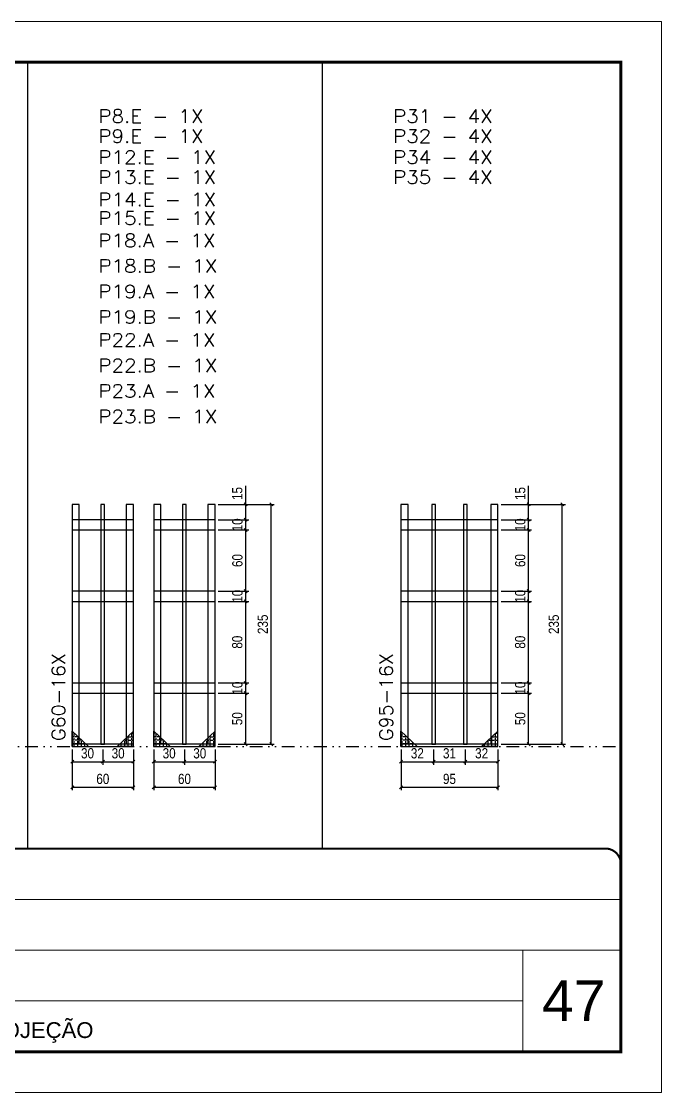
# Model space of a CAD drawing. Header units: millimetres. Extents: x 1945 to 8225, y 304 to 15137.
# Drawn here: x 5973 to 6600, y 1453 to 2503 of the extents above; entities that cross this region are included whole.
import ezdxf

# ---------------------------------------------------------------- set-up
doc = ezdxf.new("R2010")
doc.units = ezdxf.units.MM
for name, pattern in [('CONTINUO', [0]), ('DASHED', [0.75, 0.5, -0.25]), ('DIVIDE2', [0.625, 0.25, -0.125, 0, -0.125, 0, -0.125])]:
    doc.linetypes.add(name, pattern=pattern)
for name, color, linetype, lineweight in [('CARIMBO', 255, 'Continuous', 9), ('Folhas', 255, 'Continuous', 9), ('SARRAFO DE PRESSAO', 251, 'DASHED', 9), ('Texto Seção', 7, 'Continuous', 15)]:
    doc.layers.add(name, color=color, linetype=linetype, lineweight=lineweight)
for name, color, linetype in [('COTA', 241, 'Continuous'), ('Nível', 160, 'Continuous'), ('SARR_2.2x10', 60, 'Continuous'), ('SARR_2.2x7', 40, 'Continuous'), ('SARR_3.5x7', 81, 'Continuous'), ('Texto Nível', 251, 'Continuous')]:
    doc.layers.add(name, color=color, linetype=linetype)
doc.styles.add('ARIAL', font='arial.ttf')
doc.styles.add('COTA TECNICA', font='techl___.ttf', dxfattribs={"height": 10})
doc.styles.add('REGUA-120', font='ROMANS.shx', dxfattribs={"height": 15})
doc.dimstyles.new('PAINEL', dxfattribs={"dimtxt": 10, "dimasz": 3, "dimexe": 3, "dimexo": 3, "dimgap": 3, "dimtad": 1, "dimdec": 1, "dimzin": 12, "dimdsep": 46, "dimtxsty": 'COTA TECNICA', "dimblk1": 'OBLIQUE', "dimblk2": 'OBLIQUE', "dimsah": 1, "dimcen": 0.9, "dimclrd": 4, "dimclre": 4, "dimclrt": 240, "dimadec": 1, "dimazin": 3, "dimtfac": 1, "dimtdec": 1, "dimtmove": 0, "dimatfit": 3, "dimfxl": 1, "dimtolj": 1, "dimtzin": 12, "dimarcsym": 0})
doc.dimstyles.new('PAINEL-NOVA', dxfattribs={"dimtxt": 10, "dimasz": 3, "dimexe": 3, "dimexo": 3, "dimgap": 3, "dimtad": 1, "dimdec": 1, "dimzin": 12, "dimdsep": 46, "dimtxsty": 'COTA TECNICA', "dimblk1": 'OBLIQUE', "dimblk2": 'OBLIQUE', "dimsah": 1, "dimcen": 0.9, "dimclrd": 4, "dimclre": 4, "dimclrt": 240, "dimadec": 1, "dimazin": 3, "dimtfac": 1, "dimtdec": 1, "dimtix": 1, "dimtmove": 0, "dimatfit": 3, "dimfxl": 1, "dimtolj": 1, "dimtzin": 12, "dimarcsym": 0})
pattern_1 = [(0, (33507.324, 9366.3574), (0, 3.4925), [2.54, -0.9525]), (90, (33507.324, 9366.3574), (-3.4925, 2e-16), [2.54, -0.9525])]

# ---------------------------------------------------------------- blocks, each defined once
blk = doc.blocks.new('9999999999')
at = {"color": 30, "linetype": 'CONTINUO'}
for p, q in [((98564.6, 34379.6), (99584, 34379.6)), ((98564.6, 34329.8), (99488, 34329.8)), ((99584, 34329.8), (99488, 34329.8)), ((99488, 34329.8), (99488, 34230.2)), ((98564.6, 34280), (99488, 34280))]:
    blk.add_line(p, q, dxfattribs=at)
at = {"color": 30, "linetype": 'CONTINUO', "const_width": 2}
blk.add_lwpolyline([(99584, 34230.2), (99584, 34414.4, 0.414214), (99569, 34429.4), (98229, 34429.4, 0.414214), (98214, 34414.4), (98214, 34245.2, 0.414214), (98229, 34230.2), (99584, 34230.2)], format="xyb", dxfattribs=at)
at = {"layer": 'Folhas'}
blk.add_lwpolyline([(98139, 34190.2), (99624, 34190.2), (99624, 35240.2), (98139, 35240.2)], close=True, dxfattribs=at)
at = {"layer": 'Folhas', "color": 30, "const_width": 3}
blk.add_lwpolyline([(98214, 34230.2), (99584, 34230.2), (99584, 35200.2), (98214, 35200.2)], close=True, dxfattribs=at)
at = {"color": 7, "linetype": 'Continuous', "ltscale": 5, "style": 'ARIAL'}
blk.add_text('PILARES - PROJEÇÃO', height=15.483, dxfattribs=at).set_placement((98837.7, 34243.7))
blk = doc.blocks.new('_Oblique')
at = {"color": 0, "linetype": 'ByBlock', "lineweight": -2}
blk.add_line((-0.5, -0.5), (0.5, 0.5), dxfattribs=at)
blk = doc.blocks.new('*D1204')
at = {"layer": 'COTA', "color": 4, "linetype": 'Continuous', "lineweight": -2, "ltscale": 30, "transparency": 16777216}
for p, q in [((6022.3, 1789.1), (6022.3, 1749.1)), ((6082.3, 1789.1), (6082.3, 1749.1)), ((6022.3, 1752.1), (6082.3, 1752.1))]:
    blk.add_line(p, q, dxfattribs=at)
at = {"layer": 'Defpoints', "color": 0, "linetype": 'Continuous', "ltscale": 30, "transparency": 16777216}
for p in [(6022.3, 1792.1), (6082.3, 1792.1), (6082.3, 1752.1)]:
    blk.add_point(p, dxfattribs=at)
at = {"layer": 'COTA', "color": 4, "linetype": 'Continuous', "lineweight": -2, "ltscale": 30, "transparency": 16777216, "xscale": 3, "yscale": 3, "zscale": 3, "rotation": 180}
blk.add_blockref('_Oblique', (6022.3, 1752.1), dxfattribs=at)
at = {"layer": 'COTA', "color": 4, "linetype": 'Continuous', "lineweight": -2, "ltscale": 30, "transparency": 16777216, "xscale": 3, "yscale": 3, "zscale": 3}
blk.add_blockref('_Oblique', (6082.3, 1752.1), dxfattribs=at)
at = {"layer": 'COTA', "color": 240, "linetype": 'Continuous', "ltscale": 30, "transparency": 16777216, "insert": (6052.3, 1760.2), "char_height": 10, "attachment_point": 5, "style": 'COTA TECNICA'}
blk.add_mtext('\\A1;60', dxfattribs=at)
blk = doc.blocks.new('*D1205')
at = {"layer": 'COTA', "color": 4, "linetype": 'Continuous', "lineweight": -2, "ltscale": 30, "transparency": 16777216}
for p, q in [((6022.3, 1789.1), (6022.3, 1774.1)), ((6052.3, 1789.1), (6052.3, 1774.1)), ((6022.3, 1777.1), (6052.3, 1777.1))]:
    blk.add_line(p, q, dxfattribs=at)
at = {"layer": 'Defpoints', "color": 0, "linetype": 'Continuous', "ltscale": 30, "transparency": 16777216}
for p in [(6022.3, 1792.1), (6052.3, 1792.1), (6052.3, 1777.1)]:
    blk.add_point(p, dxfattribs=at)
at = {"layer": 'COTA', "color": 4, "linetype": 'Continuous', "lineweight": -2, "ltscale": 30, "transparency": 16777216, "xscale": 3, "yscale": 3, "zscale": 3, "rotation": 180}
blk.add_blockref('_Oblique', (6022.3, 1777.1), dxfattribs=at)
at = {"layer": 'COTA', "color": 4, "linetype": 'Continuous', "lineweight": -2, "ltscale": 30, "transparency": 16777216, "xscale": 3, "yscale": 3, "zscale": 3}
blk.add_blockref('_Oblique', (6052.3, 1777.1), dxfattribs=at)
at = {"layer": 'COTA', "color": 240, "linetype": 'Continuous', "ltscale": 30, "transparency": 16777216, "insert": (6037.3, 1785.3), "char_height": 10, "attachment_point": 5, "style": 'COTA TECNICA'}
blk.add_mtext('\\A1;30', dxfattribs=at)
blk = doc.blocks.new('*D1206')
at = {"layer": 'COTA', "color": 4, "linetype": 'Continuous', "lineweight": -2, "ltscale": 30, "transparency": 16777216}
for p, q in [((6052.3, 1789.1), (6052.3, 1774.1)), ((6082.3, 1789.1), (6082.3, 1774.1)), ((6052.3, 1777.1), (6082.3, 1777.1))]:
    blk.add_line(p, q, dxfattribs=at)
at = {"layer": 'Defpoints', "color": 0, "linetype": 'Continuous', "ltscale": 30, "transparency": 16777216}
for p in [(6052.3, 1792.1), (6082.3, 1792.1), (6082.3, 1777.1)]:
    blk.add_point(p, dxfattribs=at)
at = {"layer": 'COTA', "color": 4, "linetype": 'Continuous', "lineweight": -2, "ltscale": 30, "transparency": 16777216, "xscale": 3, "yscale": 3, "zscale": 3, "rotation": 180}
blk.add_blockref('_Oblique', (6052.3, 1777.1), dxfattribs=at)
at = {"layer": 'COTA', "color": 4, "linetype": 'Continuous', "lineweight": -2, "ltscale": 30, "transparency": 16777216, "xscale": 3, "yscale": 3, "zscale": 3}
blk.add_blockref('_Oblique', (6082.3, 1777.1), dxfattribs=at)
at = {"layer": 'COTA', "color": 240, "linetype": 'Continuous', "ltscale": 30, "transparency": 16777216, "insert": (6067.3, 1785.3), "char_height": 10, "attachment_point": 5, "style": 'COTA TECNICA'}
blk.add_mtext('\\A1;30', dxfattribs=at)
blk = doc.blocks.new('*D1207')
at = {"layer": 'COTA', "color": 4, "linetype": 'Continuous', "lineweight": -2, "ltscale": 30, "transparency": 16777216}
for p, q in [((6165.3, 1844.3), (6195.3, 1844.3)), ((6192.3, 1794.3), (6192.3, 1844.3)), ((6165.3, 1794.3), (6195.3, 1794.3))]:
    blk.add_line(p, q, dxfattribs=at)
at = {"layer": 'Defpoints', "color": 0, "linetype": 'Continuous', "ltscale": 30, "transparency": 16777216}
for p in [(6162.3, 1844.3), (6192.3, 1844.3), (6162.3, 1794.3)]:
    blk.add_point(p, dxfattribs=at)
at = {"layer": 'COTA', "color": 4, "linetype": 'Continuous', "lineweight": -2, "ltscale": 30, "transparency": 16777216, "xscale": 3, "yscale": 3, "zscale": 3}
for p, rotation in [((6192.3, 1844.3), 90), ((6192.3, 1794.3), 270)]:
    blk.add_blockref('_Oblique', p, dxfattribs=dict(at, rotation=rotation))
at = {"layer": 'COTA', "color": 240, "linetype": 'Continuous', "ltscale": 30, "transparency": 16777216, "insert": (6184.1, 1819.3), "char_height": 10, "attachment_point": 5, "rotation": 90, "style": 'COTA TECNICA'}
blk.add_mtext('\\A1;50', dxfattribs=at)
blk = doc.blocks.new('*D1208')
at = {"layer": 'COTA', "color": 4, "linetype": 'Continuous', "lineweight": -2, "ltscale": 30, "transparency": 16777216}
for p, q in [((6165.3, 1854.3), (6195.3, 1854.3)), ((6192.3, 1844.3), (6192.3, 1854.3)), ((6165.3, 1844.3), (6195.3, 1844.3))]:
    blk.add_line(p, q, dxfattribs=at)
at = {"layer": 'Defpoints', "color": 0, "linetype": 'Continuous', "ltscale": 30, "transparency": 16777216}
for p in [(6162.3, 1854.3), (6192.3, 1854.3), (6162.3, 1844.3)]:
    blk.add_point(p, dxfattribs=at)
at = {"layer": 'COTA', "color": 240, "linetype": 'Continuous', "ltscale": 30, "transparency": 16777216, "insert": (6184.2, 1849.3), "char_height": 10, "attachment_point": 5, "rotation": 90, "style": 'COTA TECNICA'}
blk.add_mtext('\\A1;10', dxfattribs=at)
blk = doc.blocks.new('*D1209')
at = {"layer": 'COTA', "color": 4, "linetype": 'Continuous', "lineweight": -2, "ltscale": 30, "transparency": 16777216}
for p, q in [((6165.3, 1934.3), (6195.3, 1934.3)), ((6192.3, 1854.3), (6192.3, 1934.3)), ((6165.3, 1854.3), (6195.3, 1854.3))]:
    blk.add_line(p, q, dxfattribs=at)
at = {"layer": 'Defpoints', "color": 0, "linetype": 'Continuous', "ltscale": 30, "transparency": 16777216}
for p in [(6162.3, 1934.3), (6192.3, 1934.3), (6162.3, 1854.3)]:
    blk.add_point(p, dxfattribs=at)
at = {"layer": 'COTA', "color": 4, "linetype": 'Continuous', "lineweight": -2, "ltscale": 30, "transparency": 16777216, "xscale": 3, "yscale": 3, "zscale": 3}
for p, rotation in [((6192.3, 1934.3), 90), ((6192.3, 1854.3), 270)]:
    blk.add_blockref('_Oblique', p, dxfattribs=dict(at, rotation=rotation))
at = {"layer": 'COTA', "color": 240, "linetype": 'Continuous', "ltscale": 30, "transparency": 16777216, "insert": (6184.1, 1894.3), "char_height": 10, "attachment_point": 5, "rotation": 90, "style": 'COTA TECNICA'}
blk.add_mtext('\\A1;80', dxfattribs=at)
blk = doc.blocks.new('*D1210')
at = {"layer": 'COTA', "color": 4, "linetype": 'Continuous', "lineweight": -2, "ltscale": 30, "transparency": 16777216}
for p, q in [((6165.3, 1944.3), (6195.3, 1944.3)), ((6192.3, 1934.3), (6192.3, 1944.3)), ((6165.3, 1934.3), (6195.3, 1934.3))]:
    blk.add_line(p, q, dxfattribs=at)
at = {"layer": 'Defpoints', "color": 0, "linetype": 'Continuous', "ltscale": 30, "transparency": 16777216}
for p in [(6162.3, 1944.3), (6192.3, 1944.3), (6162.3, 1934.3)]:
    blk.add_point(p, dxfattribs=at)
at = {"layer": 'COTA', "color": 240, "linetype": 'Continuous', "ltscale": 30, "transparency": 16777216, "insert": (6184.2, 1939.3), "char_height": 10, "attachment_point": 5, "rotation": 90, "style": 'COTA TECNICA'}
blk.add_mtext('\\A1;10', dxfattribs=at)
blk = doc.blocks.new('*D1211')
at = {"layer": 'COTA', "color": 4, "linetype": 'Continuous', "lineweight": -2, "ltscale": 30, "transparency": 16777216}
for p, q in [((6165.3, 2014.3), (6195.3, 2014.3)), ((6192.3, 2004.3), (6192.3, 2014.3)), ((6165.3, 2004.3), (6195.3, 2004.3))]:
    blk.add_line(p, q, dxfattribs=at)
at = {"layer": 'Defpoints', "color": 0, "linetype": 'Continuous', "ltscale": 30, "transparency": 16777216}
for p in [(6162.3, 2014.3), (6192.3, 2014.3), (6162.3, 2004.3)]:
    blk.add_point(p, dxfattribs=at)
at = {"layer": 'COTA', "color": 240, "linetype": 'Continuous', "ltscale": 30, "transparency": 16777216, "insert": (6184.2, 2009.3), "char_height": 10, "attachment_point": 5, "rotation": 90, "style": 'COTA TECNICA'}
blk.add_mtext('\\A1;10', dxfattribs=at)
blk = doc.blocks.new('*D1212')
at = {"layer": 'COTA', "color": 4, "linetype": 'Continuous', "lineweight": -2, "ltscale": 30, "transparency": 16777216}
for p, q in [((6102.3, 1789.1), (6102.3, 1749.1)), ((6162.3, 1789.1), (6162.3, 1749.1)), ((6102.3, 1752.1), (6162.3, 1752.1))]:
    blk.add_line(p, q, dxfattribs=at)
at = {"layer": 'Defpoints', "color": 0, "linetype": 'Continuous', "ltscale": 30, "transparency": 16777216}
for p in [(6102.3, 1792.1), (6162.3, 1792.1), (6162.3, 1752.1)]:
    blk.add_point(p, dxfattribs=at)
at = {"layer": 'COTA', "color": 4, "linetype": 'Continuous', "lineweight": -2, "ltscale": 30, "transparency": 16777216, "xscale": 3, "yscale": 3, "zscale": 3, "rotation": 180}
blk.add_blockref('_Oblique', (6102.3, 1752.1), dxfattribs=at)
at = {"layer": 'COTA', "color": 4, "linetype": 'Continuous', "lineweight": -2, "ltscale": 30, "transparency": 16777216, "xscale": 3, "yscale": 3, "zscale": 3}
blk.add_blockref('_Oblique', (6162.3, 1752.1), dxfattribs=at)
at = {"layer": 'COTA', "color": 240, "linetype": 'Continuous', "ltscale": 30, "transparency": 16777216, "insert": (6132.3, 1760.2), "char_height": 10, "attachment_point": 5, "style": 'COTA TECNICA'}
blk.add_mtext('\\A1;60', dxfattribs=at)
blk = doc.blocks.new('*D1213')
at = {"layer": 'COTA', "color": 4, "linetype": 'Continuous', "lineweight": -2, "ltscale": 30, "transparency": 16777216}
for p, q in [((6102.3, 1789.1), (6102.3, 1774.1)), ((6132.3, 1789.1), (6132.3, 1774.1)), ((6102.3, 1777.1), (6132.3, 1777.1))]:
    blk.add_line(p, q, dxfattribs=at)
at = {"layer": 'Defpoints', "color": 0, "linetype": 'Continuous', "ltscale": 30, "transparency": 16777216}
for p in [(6102.3, 1792.1), (6132.3, 1792.1), (6132.3, 1777.1)]:
    blk.add_point(p, dxfattribs=at)
at = {"layer": 'COTA', "color": 4, "linetype": 'Continuous', "lineweight": -2, "ltscale": 30, "transparency": 16777216, "xscale": 3, "yscale": 3, "zscale": 3, "rotation": 180}
blk.add_blockref('_Oblique', (6102.3, 1777.1), dxfattribs=at)
at = {"layer": 'COTA', "color": 4, "linetype": 'Continuous', "lineweight": -2, "ltscale": 30, "transparency": 16777216, "xscale": 3, "yscale": 3, "zscale": 3}
blk.add_blockref('_Oblique', (6132.3, 1777.1), dxfattribs=at)
at = {"layer": 'COTA', "color": 240, "linetype": 'Continuous', "ltscale": 30, "transparency": 16777216, "insert": (6117.3, 1785.3), "char_height": 10, "attachment_point": 5, "style": 'COTA TECNICA'}
blk.add_mtext('\\A1;30', dxfattribs=at)
blk = doc.blocks.new('*D1214')
at = {"layer": 'COTA', "color": 4, "linetype": 'Continuous', "lineweight": -2, "ltscale": 30, "transparency": 16777216}
for p, q in [((6132.3, 1789.1), (6132.3, 1774.1)), ((6162.3, 1789.1), (6162.3, 1774.1)), ((6132.3, 1777.1), (6162.3, 1777.1))]:
    blk.add_line(p, q, dxfattribs=at)
at = {"layer": 'Defpoints', "color": 0, "linetype": 'Continuous', "ltscale": 30, "transparency": 16777216}
for p in [(6132.3, 1792.1), (6162.3, 1792.1), (6162.3, 1777.1)]:
    blk.add_point(p, dxfattribs=at)
at = {"layer": 'COTA', "color": 4, "linetype": 'Continuous', "lineweight": -2, "ltscale": 30, "transparency": 16777216, "xscale": 3, "yscale": 3, "zscale": 3, "rotation": 180}
blk.add_blockref('_Oblique', (6132.3, 1777.1), dxfattribs=at)
at = {"layer": 'COTA', "color": 4, "linetype": 'Continuous', "lineweight": -2, "ltscale": 30, "transparency": 16777216, "xscale": 3, "yscale": 3, "zscale": 3}
blk.add_blockref('_Oblique', (6162.3, 1777.1), dxfattribs=at)
at = {"layer": 'COTA', "color": 240, "linetype": 'Continuous', "ltscale": 30, "transparency": 16777216, "insert": (6147.3, 1785.3), "char_height": 10, "attachment_point": 5, "style": 'COTA TECNICA'}
blk.add_mtext('\\A1;30', dxfattribs=at)
blk = doc.blocks.new('GRA-D2')
at = {"layer": 'SARR_2.2x10'}
h = blk.add_hatch(dxfattribs=at)
h.set_pattern_fill('ANGLE', color=256, scale=0.5)
h.set_pattern_definition(pattern_1)
h.paths.add_polyline_path([(-7, 8), (0, 15), (0, 2.2), (-7, 2.2)])
h = blk.add_hatch(dxfattribs=at)
h.set_pattern_fill('ANGLE', color=256, scale=0.5)
h.set_pattern_definition(pattern_1)
h.paths.add_polyline_path([(-12.8, 2.2), (0, 2.2), (0, 0), (-15, 0)])
h = blk.add_hatch(dxfattribs=at)
h.set_pattern_fill('ANGLE', color=256, scale=0.5)
h.set_pattern_definition(pattern_1)
h.paths.add_polyline_path([(-7, 8), (-7, 2.2), (-12.8, 2.2)])
for p, q in [((-16, 0), (0, 15)), ((0, 0), (0, 15)), ((0, 0), (-16, 0))]:
    blk.add_line(p, q, dxfattribs=at)
at = {"layer": 'SARR_2.2x7'}
blk.add_line((0, 0), (0, 2.2), dxfattribs=at)
blk = doc.blocks.new('GRA-E2')
at = {"layer": 'SARR_2.2x7', "linetype": 'Continuous', "ltscale": 30, "xscale": -1}
blk.add_blockref('GRA-D2', (0, 0), dxfattribs=at)
blk = doc.blocks.new('*D1404')
at = {"layer": 'COTA', "color": 4, "linetype": 'Continuous', "lineweight": -2, "ltscale": 30, "transparency": 16777216}
for p, q in [((6442.5, 1844.3), (6472.5, 1844.3)), ((6469.5, 1794.3), (6469.5, 1844.3)), ((6442.5, 1794.3), (6472.5, 1794.3))]:
    blk.add_line(p, q, dxfattribs=at)
at = {"layer": 'Defpoints', "color": 0, "linetype": 'Continuous', "ltscale": 30, "transparency": 16777216}
for p in [(6439.5, 1844.3), (6469.5, 1844.3), (6439.5, 1794.3)]:
    blk.add_point(p, dxfattribs=at)
at = {"layer": 'COTA', "color": 4, "linetype": 'Continuous', "lineweight": -2, "ltscale": 30, "transparency": 16777216, "xscale": 3, "yscale": 3, "zscale": 3}
for p, rotation in [((6469.5, 1844.3), 90), ((6469.5, 1794.3), 270)]:
    blk.add_blockref('_Oblique', p, dxfattribs=dict(at, rotation=rotation))
at = {"layer": 'COTA', "color": 240, "linetype": 'Continuous', "ltscale": 30, "transparency": 16777216, "insert": (6461.4, 1819.3), "char_height": 10, "attachment_point": 5, "rotation": 90, "style": 'COTA TECNICA'}
blk.add_mtext('\\A1;50', dxfattribs=at)
blk = doc.blocks.new('*D1405')
at = {"layer": 'COTA', "color": 4, "linetype": 'Continuous', "lineweight": -2, "ltscale": 30, "transparency": 16777216}
for p, q in [((6442.5, 1854.3), (6472.5, 1854.3)), ((6469.5, 1844.3), (6469.5, 1854.3)), ((6442.5, 1844.3), (6472.5, 1844.3))]:
    blk.add_line(p, q, dxfattribs=at)
at = {"layer": 'Defpoints', "color": 0, "linetype": 'Continuous', "ltscale": 30, "transparency": 16777216}
for p in [(6439.5, 1854.3), (6469.5, 1854.3), (6439.5, 1844.3)]:
    blk.add_point(p, dxfattribs=at)
at = {"layer": 'COTA', "color": 240, "linetype": 'Continuous', "ltscale": 30, "transparency": 16777216, "insert": (6461.4, 1849.3), "char_height": 10, "attachment_point": 5, "rotation": 90, "style": 'COTA TECNICA'}
blk.add_mtext('\\A1;10', dxfattribs=at)
blk = doc.blocks.new('*D1406')
at = {"layer": 'COTA', "color": 4, "linetype": 'Continuous', "lineweight": -2, "ltscale": 30, "transparency": 16777216}
for p, q in [((6442.5, 1934.3), (6472.5, 1934.3)), ((6469.5, 1854.3), (6469.5, 1934.3)), ((6442.5, 1854.3), (6472.5, 1854.3))]:
    blk.add_line(p, q, dxfattribs=at)
at = {"layer": 'Defpoints', "color": 0, "linetype": 'Continuous', "ltscale": 30, "transparency": 16777216}
for p in [(6439.5, 1934.3), (6469.5, 1934.3), (6439.5, 1854.3)]:
    blk.add_point(p, dxfattribs=at)
at = {"layer": 'COTA', "color": 4, "linetype": 'Continuous', "lineweight": -2, "ltscale": 30, "transparency": 16777216, "xscale": 3, "yscale": 3, "zscale": 3}
for p, rotation in [((6469.5, 1934.3), 90), ((6469.5, 1854.3), 270)]:
    blk.add_blockref('_Oblique', p, dxfattribs=dict(at, rotation=rotation))
at = {"layer": 'COTA', "color": 240, "linetype": 'Continuous', "ltscale": 30, "transparency": 16777216, "insert": (6461.3, 1894.3), "char_height": 10, "attachment_point": 5, "rotation": 90, "style": 'COTA TECNICA'}
blk.add_mtext('\\A1;80', dxfattribs=at)
blk = doc.blocks.new('*D1407')
at = {"layer": 'COTA', "color": 4, "linetype": 'Continuous', "lineweight": -2, "ltscale": 30, "transparency": 16777216}
for p, q in [((6442.5, 1944.3), (6472.5, 1944.3)), ((6469.5, 1934.3), (6469.5, 1944.3)), ((6442.5, 1934.3), (6472.5, 1934.3))]:
    blk.add_line(p, q, dxfattribs=at)
at = {"layer": 'Defpoints', "color": 0, "linetype": 'Continuous', "ltscale": 30, "transparency": 16777216}
for p in [(6439.5, 1944.3), (6469.5, 1944.3), (6439.5, 1934.3)]:
    blk.add_point(p, dxfattribs=at)
at = {"layer": 'COTA', "color": 240, "linetype": 'Continuous', "ltscale": 30, "transparency": 16777216, "insert": (6461.4, 1939.3), "char_height": 10, "attachment_point": 5, "rotation": 90, "style": 'COTA TECNICA'}
blk.add_mtext('\\A1;10', dxfattribs=at)
blk = doc.blocks.new('*D1408')
at = {"layer": 'COTA', "color": 4, "linetype": 'Continuous', "lineweight": -2, "ltscale": 30, "transparency": 16777216}
for p, q in [((6442.5, 2004.3), (6472.5, 2004.3)), ((6469.5, 1944.3), (6469.5, 2004.3)), ((6442.5, 1944.3), (6472.5, 1944.3))]:
    blk.add_line(p, q, dxfattribs=at)
at = {"layer": 'Defpoints', "color": 0, "linetype": 'Continuous', "ltscale": 30, "transparency": 16777216}
for p in [(6439.5, 2004.3), (6469.5, 2004.3), (6439.5, 1944.3)]:
    blk.add_point(p, dxfattribs=at)
at = {"layer": 'COTA', "color": 4, "linetype": 'Continuous', "lineweight": -2, "ltscale": 30, "transparency": 16777216, "xscale": 3, "yscale": 3, "zscale": 3}
for p, rotation in [((6469.5, 2004.3), 90), ((6469.5, 1944.3), 270)]:
    blk.add_blockref('_Oblique', p, dxfattribs=dict(at, rotation=rotation))
at = {"layer": 'COTA', "color": 240, "linetype": 'Continuous', "ltscale": 30, "transparency": 16777216, "insert": (6461.4, 1974.3), "char_height": 10, "attachment_point": 5, "rotation": 90, "style": 'COTA TECNICA'}
blk.add_mtext('\\A1;60', dxfattribs=at)
blk = doc.blocks.new('*D1409')
at = {"layer": 'COTA', "color": 4, "linetype": 'Continuous', "lineweight": -2, "ltscale": 30, "transparency": 16777216}
for p, q in [((6442.5, 2014.3), (6472.5, 2014.3)), ((6469.5, 2004.3), (6469.5, 2014.3)), ((6442.5, 2004.3), (6472.5, 2004.3))]:
    blk.add_line(p, q, dxfattribs=at)
at = {"layer": 'Defpoints', "color": 0, "linetype": 'Continuous', "ltscale": 30, "transparency": 16777216}
for p in [(6439.5, 2014.3), (6469.5, 2014.3), (6439.5, 2004.3)]:
    blk.add_point(p, dxfattribs=at)
at = {"layer": 'COTA', "color": 240, "linetype": 'Continuous', "ltscale": 30, "transparency": 16777216, "insert": (6461.4, 2009.3), "char_height": 10, "attachment_point": 5, "rotation": 90, "style": 'COTA TECNICA'}
blk.add_mtext('\\A1;10', dxfattribs=at)
blk = doc.blocks.new('*D1410')
at = {"layer": 'COTA', "color": 4, "linetype": 'Continuous', "lineweight": -2, "ltscale": 30, "transparency": 16777216}
for p, q in [((6344.5, 1789.1), (6344.5, 1749.1)), ((6439.5, 1789.1), (6439.5, 1749.1)), ((6344.5, 1752.1), (6439.5, 1752.1))]:
    blk.add_line(p, q, dxfattribs=at)
at = {"layer": 'Defpoints', "color": 0, "linetype": 'Continuous', "ltscale": 30, "transparency": 16777216}
for p in [(6344.5, 1792.1), (6439.5, 1792.1), (6439.5, 1752.1)]:
    blk.add_point(p, dxfattribs=at)
at = {"layer": 'COTA', "color": 4, "linetype": 'Continuous', "lineweight": -2, "ltscale": 30, "transparency": 16777216, "xscale": 3, "yscale": 3, "zscale": 3, "rotation": 180}
blk.add_blockref('_Oblique', (6344.5, 1752.1), dxfattribs=at)
at = {"layer": 'COTA', "color": 4, "linetype": 'Continuous', "lineweight": -2, "ltscale": 30, "transparency": 16777216, "xscale": 3, "yscale": 3, "zscale": 3}
blk.add_blockref('_Oblique', (6439.5, 1752.1), dxfattribs=at)
at = {"layer": 'COTA', "color": 240, "linetype": 'Continuous', "ltscale": 30, "transparency": 16777216, "insert": (6392, 1760.2), "char_height": 10, "attachment_point": 5, "style": 'COTA TECNICA'}
blk.add_mtext('\\A1;95', dxfattribs=at)
blk = doc.blocks.new('*D1411')
at = {"layer": 'COTA', "color": 4, "linetype": 'Continuous', "lineweight": -2, "ltscale": 30, "transparency": 16777216}
for p, q in [((6344.5, 1789.1), (6344.5, 1774.1)), ((6376.5, 1789.1), (6376.5, 1774.1)), ((6344.5, 1777.1), (6376.5, 1777.1))]:
    blk.add_line(p, q, dxfattribs=at)
at = {"layer": 'Defpoints', "color": 0, "linetype": 'Continuous', "ltscale": 30, "transparency": 16777216}
for p in [(6344.5, 1792.1), (6376.5, 1792.1), (6376.5, 1777.1)]:
    blk.add_point(p, dxfattribs=at)
at = {"layer": 'COTA', "color": 4, "linetype": 'Continuous', "lineweight": -2, "ltscale": 30, "transparency": 16777216, "xscale": 3, "yscale": 3, "zscale": 3, "rotation": 180}
blk.add_blockref('_Oblique', (6344.5, 1777.1), dxfattribs=at)
at = {"layer": 'COTA', "color": 4, "linetype": 'Continuous', "lineweight": -2, "ltscale": 30, "transparency": 16777216, "xscale": 3, "yscale": 3, "zscale": 3}
blk.add_blockref('_Oblique', (6376.5, 1777.1), dxfattribs=at)
at = {"layer": 'COTA', "color": 240, "linetype": 'Continuous', "ltscale": 30, "transparency": 16777216, "insert": (6360.5, 1785.3), "char_height": 10, "attachment_point": 5, "style": 'COTA TECNICA'}
blk.add_mtext('\\A1;32', dxfattribs=at)
blk = doc.blocks.new('*D1412')
at = {"layer": 'COTA', "color": 4, "linetype": 'Continuous', "lineweight": -2, "ltscale": 30, "transparency": 16777216}
for p, q in [((6376.5, 1789.1), (6376.5, 1774.1)), ((6407.5, 1789.1), (6407.5, 1774.1)), ((6376.5, 1777.1), (6407.5, 1777.1))]:
    blk.add_line(p, q, dxfattribs=at)
at = {"layer": 'Defpoints', "color": 0, "linetype": 'Continuous', "ltscale": 30, "transparency": 16777216}
for p in [(6376.5, 1792.1), (6407.5, 1792.1), (6407.5, 1777.1)]:
    blk.add_point(p, dxfattribs=at)
at = {"layer": 'COTA', "color": 4, "linetype": 'Continuous', "lineweight": -2, "ltscale": 30, "transparency": 16777216, "xscale": 3, "yscale": 3, "zscale": 3, "rotation": 180}
blk.add_blockref('_Oblique', (6376.5, 1777.1), dxfattribs=at)
at = {"layer": 'COTA', "color": 4, "linetype": 'Continuous', "lineweight": -2, "ltscale": 30, "transparency": 16777216, "xscale": 3, "yscale": 3, "zscale": 3}
blk.add_blockref('_Oblique', (6407.5, 1777.1), dxfattribs=at)
at = {"layer": 'COTA', "color": 240, "linetype": 'Continuous', "ltscale": 30, "transparency": 16777216, "insert": (6392, 1785.3), "char_height": 10, "attachment_point": 5, "style": 'COTA TECNICA'}
blk.add_mtext('\\A1;31', dxfattribs=at)
blk = doc.blocks.new('*D1413')
at = {"layer": 'COTA', "color": 4, "linetype": 'Continuous', "lineweight": -2, "ltscale": 30, "transparency": 16777216}
for p, q in [((6407.5, 1789.1), (6407.5, 1774.1)), ((6439.5, 1789.1), (6439.5, 1774.1)), ((6407.5, 1777.1), (6439.5, 1777.1))]:
    blk.add_line(p, q, dxfattribs=at)
at = {"layer": 'Defpoints', "color": 0, "linetype": 'Continuous', "ltscale": 30, "transparency": 16777216}
for p in [(6407.5, 1792.1), (6439.5, 1792.1), (6439.5, 1777.1)]:
    blk.add_point(p, dxfattribs=at)
at = {"layer": 'COTA', "color": 4, "linetype": 'Continuous', "lineweight": -2, "ltscale": 30, "transparency": 16777216, "xscale": 3, "yscale": 3, "zscale": 3, "rotation": 180}
blk.add_blockref('_Oblique', (6407.5, 1777.1), dxfattribs=at)
at = {"layer": 'COTA', "color": 4, "linetype": 'Continuous', "lineweight": -2, "ltscale": 30, "transparency": 16777216, "xscale": 3, "yscale": 3, "zscale": 3}
blk.add_blockref('_Oblique', (6439.5, 1777.1), dxfattribs=at)
at = {"layer": 'COTA', "color": 240, "linetype": 'Continuous', "ltscale": 30, "transparency": 16777216, "insert": (6423.5, 1785.3), "char_height": 10, "attachment_point": 5, "style": 'COTA TECNICA'}
blk.add_mtext('\\A1;32', dxfattribs=at)
blk = doc.blocks.new('*D1863')
at = {"layer": 'COTA', "color": 4, "lineweight": -2, "transparency": 16777216}
for p, q in [((6165.3, 2029.3), (6220.3, 2029.3)), ((6217.3, 1794.3), (6217.3, 2029.3)), ((6165.3, 1794.3), (6220.3, 1794.3))]:
    blk.add_line(p, q, dxfattribs=at)
at = {"layer": 'Defpoints', "color": 0, "transparency": 16777216}
for p in [(6162.3, 2029.3), (6217.3, 2029.3), (6162.3, 1794.3)]:
    blk.add_point(p, dxfattribs=at)
at = {"layer": 'COTA', "color": 4, "lineweight": -2, "transparency": 16777216, "xscale": 3, "yscale": 3, "zscale": 3}
for p, rotation in [((6217.3, 2029.3), 90), ((6217.3, 1794.3), 270)]:
    blk.add_blockref('_Oblique', p, dxfattribs=dict(at, rotation=rotation))
at = {"layer": 'COTA', "color": 240, "transparency": 16777216, "insert": (6209.1, 1911.8), "char_height": 10, "attachment_point": 5, "rotation": 90, "style": 'COTA TECNICA'}
blk.add_mtext('\\A1;235', dxfattribs=at)
blk = doc.blocks.new('*D1864')
at = {"layer": 'COTA', "color": 4, "lineweight": -2, "transparency": 16777216}
for p, q in [((6442.5, 2029.3), (6505.6, 2029.3)), ((6502.6, 1794.3), (6502.6, 2029.3)), ((6442.5, 1794.3), (6505.6, 1794.3))]:
    blk.add_line(p, q, dxfattribs=at)
at = {"layer": 'Defpoints', "color": 0, "transparency": 16777216}
for p in [(6439.5, 2029.3), (6502.6, 2029.3), (6439.5, 1794.3)]:
    blk.add_point(p, dxfattribs=at)
at = {"layer": 'COTA', "color": 4, "lineweight": -2, "transparency": 16777216, "xscale": 3, "yscale": 3, "zscale": 3}
for p, rotation in [((6502.6, 2029.3), 90), ((6502.6, 1794.3), 270)]:
    blk.add_blockref('_Oblique', p, dxfattribs=dict(at, rotation=rotation))
at = {"layer": 'COTA', "color": 240, "transparency": 16777216, "insert": (6494.3, 1911.8), "char_height": 10, "attachment_point": 5, "rotation": 90, "style": 'COTA TECNICA'}
blk.add_mtext('\\A1;235', dxfattribs=at)
blk = doc.blocks.new('*D1867')
at = {"layer": 'COTA', "color": 4, "lineweight": -2, "transparency": 16777216}
for p, q in [((6165.3, 2004.3), (6195.3, 2004.3)), ((6192.3, 1944.3), (6192.3, 2004.3)), ((6165.3, 1944.3), (6195.3, 1944.3))]:
    blk.add_line(p, q, dxfattribs=at)
at = {"layer": 'Defpoints', "color": 0, "transparency": 16777216}
for p in [(6162.3, 2004.3), (6192.3, 2004.3), (6162.3, 1944.3)]:
    blk.add_point(p, dxfattribs=at)
at = {"layer": 'COTA', "color": 4, "lineweight": -2, "transparency": 16777216, "xscale": 3, "yscale": 3, "zscale": 3}
for p, rotation in [((6192.3, 2004.3), 90), ((6192.3, 1944.3), 270)]:
    blk.add_blockref('_Oblique', p, dxfattribs=dict(at, rotation=rotation))
at = {"layer": 'COTA', "color": 240, "transparency": 16777216, "insert": (6184.2, 1974.3), "char_height": 10, "attachment_point": 5, "rotation": 90, "style": 'COTA TECNICA'}
blk.add_mtext('\\A1;60', dxfattribs=at)
blk = doc.blocks.new('*D1868')
at = {"layer": 'COTA', "color": 4, "lineweight": -2, "transparency": 16777216}
for p, q in [((6192.3, 2029.3), (6192.3, 2047.6)), ((6165.3, 2029.3), (6195.3, 2029.3)), ((6192.3, 2014.3), (6192.3, 2029.3)), ((6165.3, 2014.3), (6195.3, 2014.3))]:
    blk.add_line(p, q, dxfattribs=at)
at = {"layer": 'Defpoints', "color": 0, "transparency": 16777216}
for p in [(6162.3, 2029.3), (6192.3, 2029.3), (6162.3, 2014.3)]:
    blk.add_point(p, dxfattribs=at)
at = {"layer": 'COTA', "color": 4, "lineweight": -2, "transparency": 16777216, "xscale": 3, "yscale": 3, "zscale": 3}
for p, rotation in [((6192.3, 2029.3), 90), ((6192.3, 2014.3), 270)]:
    blk.add_blockref('_Oblique', p, dxfattribs=dict(at, rotation=rotation))
at = {"layer": 'COTA', "color": 240, "transparency": 16777216, "insert": (6184.1, 2040), "char_height": 10, "attachment_point": 5, "rotation": 90, "style": 'COTA TECNICA'}
blk.add_mtext('\\A1;15', dxfattribs=at)
blk = doc.blocks.new('*D1869')
at = {"layer": 'COTA', "color": 4, "lineweight": -2, "transparency": 16777216}
for p, q in [((6469.5, 2029.3), (6469.5, 2047.6)), ((6442.5, 2029.3), (6472.5, 2029.3)), ((6469.5, 2014.3), (6469.5, 2029.3)), ((6442.5, 2014.3), (6472.5, 2014.3))]:
    blk.add_line(p, q, dxfattribs=at)
at = {"layer": 'Defpoints', "color": 0, "transparency": 16777216}
for p in [(6439.5, 2029.3), (6469.5, 2029.3), (6439.5, 2014.3)]:
    blk.add_point(p, dxfattribs=at)
at = {"layer": 'COTA', "color": 4, "lineweight": -2, "transparency": 16777216, "xscale": 3, "yscale": 3, "zscale": 3}
for p, rotation in [((6469.5, 2029.3), 90), ((6469.5, 2014.3), 270)]:
    blk.add_blockref('_Oblique', p, dxfattribs=dict(at, rotation=rotation))
at = {"layer": 'COTA', "color": 240, "transparency": 16777216, "insert": (6461.4, 2040), "char_height": 10, "attachment_point": 5, "rotation": 90, "style": 'COTA TECNICA'}
blk.add_mtext('\\A1;15', dxfattribs=at)

msp = doc.modelspace()

# ---------------------------------------------------------------- linework, layer by layer
at = {"layer": 'Nível', "color": 4, "linetype": 'DIVIDE2', "ltscale": 50}
msp.add_line((5189.86, 1792.07), (6559.86, 1792.07), dxfattribs=at)
at = {"layer": 'SARR_2.2x10', "linetype": 'Continuous', "ltscale": 30}
for p, q in [((6082.25, 2014.27), (6022.25, 2014.27)), ((6022.25, 2014.27), (6022.25, 2004.27)), ((6082.25, 2004.27), (6082.25, 2014.27)), ((6162.25, 2014.27), (6102.25, 2014.27)), ((6102.25, 2014.27), (6102.25, 2004.27)), ((6162.25, 2004.27), (6162.25, 2014.27)), ((6439.47, 2014.27), (6344.47, 2014.27)), ((6344.47, 2014.27), (6344.47, 2004.27)), ((6439.47, 2004.27), (6439.47, 2014.27)), ((6022.25, 2004.27), (6082.25, 2004.27)), ((6102.25, 2004.27), (6162.25, 2004.27)), ((6344.47, 2004.27), (6439.47, 2004.27)), ((6082.25, 1944.27), (6022.25, 1944.27)), ((6022.25, 1944.27), (6022.25, 1934.27)), ((6082.25, 1934.27), (6082.25, 1944.27)), ((6162.25, 1944.27), (6102.25, 1944.27)), ((6102.25, 1944.27), (6102.25, 1934.27)), ((6162.25, 1934.27), (6162.25, 1944.27)), ((6439.47, 1944.27), (6344.47, 1944.27)), ((6344.47, 1944.27), (6344.47, 1934.27)), ((6439.47, 1934.27), (6439.47, 1944.27)), ((6022.25, 1934.27), (6082.25, 1934.27)), ((6102.25, 1934.27), (6162.25, 1934.27)), ((6344.47, 1934.27), (6439.47, 1934.27)), ((6082.25, 1854.27), (6022.25, 1854.27)), ((6022.25, 1854.27), (6022.25, 1844.27)), ((6082.25, 1844.27), (6082.25, 1854.27)), ((6162.25, 1854.27), (6102.25, 1854.27)), ((6102.25, 1854.27), (6102.25, 1844.27)), ((6162.25, 1844.27), (6162.25, 1854.27)), ((6439.47, 1854.27), (6344.47, 1854.27)), ((6344.47, 1854.27), (6344.47, 1844.27)), ((6439.47, 1844.27), (6439.47, 1854.27)), ((6022.25, 1844.27), (6082.25, 1844.27)), ((6102.25, 1844.27), (6162.25, 1844.27)), ((6344.47, 1844.27), (6439.47, 1844.27))]:
    msp.add_line(p, q, dxfattribs=at)
at = {"layer": 'SARR_2.2x7', "linetype": 'Continuous', "ltscale": 30}
for p, q in [((6022.25, 2029.27), (6022.25, 1792.07)), ((6029.25, 2029.27), (6022.25, 2029.27)), ((6029.25, 1794.27), (6029.25, 2029.27)), ((6082.25, 2029.27), (6075.25, 2029.27)), ((6075.25, 2029.27), (6075.25, 1794.27)), ((6082.25, 1792.07), (6082.25, 2029.27)), ((6102.25, 2029.27), (6102.25, 1792.07)), ((6109.25, 2029.27), (6102.25, 2029.27)), ((6109.25, 1794.27), (6109.25, 2029.27)), ((6162.25, 2029.27), (6155.25, 2029.27)), ((6155.25, 2029.27), (6155.25, 1794.27)), ((6162.25, 1794.27), (6162.25, 2029.27)), ((6344.47, 2029.27), (6344.47, 1792.07)), ((6351.47, 2029.27), (6344.47, 2029.27)), ((6351.47, 1794.27), (6351.47, 2029.27)), ((6439.47, 2029.27), (6432.47, 2029.27)), ((6432.47, 2029.27), (6432.47, 1794.27)), ((6439.47, 1794.27), (6439.47, 2029.27)), ((6082.25, 1794.27), (6022.25, 1794.27)), ((6022.25, 1792.07), (6082.25, 1792.07)), ((6162.25, 1794.27), (6102.25, 1794.27)), ((6102.25, 1792.07), (6162.25, 1792.07)), ((6439.47, 1794.27), (6344.47, 1794.27)), ((6344.47, 1792.07), (6439.47, 1792.07))]:
    msp.add_line(p, q, dxfattribs=at)
at = {"layer": 'SARR_3.5x7', "linetype": 'Continuous', "ltscale": 30}
for p, q in [((6054, 2029.27), (6050.5, 2029.27)), ((6050.5, 2029.27), (6050.5, 1794.27)), ((6054, 1794.27), (6054, 2029.27)), ((6134, 2029.27), (6130.5, 2029.27)), ((6130.5, 2029.27), (6130.5, 1794.27)), ((6134, 1794.27), (6134, 2029.27)), ((6378.22, 2029.27), (6374.72, 2029.27)), ((6374.72, 2029.27), (6374.72, 1794.27)), ((6378.22, 1794.27), (6378.22, 2029.27)), ((6409.22, 2029.27), (6405.72, 2029.27)), ((6405.72, 2029.27), (6405.72, 1794.27)), ((6409.22, 1794.27), (6409.22, 2029.27)), ((6050.5, 1794.27), (6054, 1794.27)), ((6130.5, 1794.27), (6134, 1794.27)), ((6374.72, 1794.27), (6378.22, 1794.27)), ((6405.72, 1794.27), (6409.22, 1794.27))]:
    msp.add_line(p, q, dxfattribs=at)
at = {"layer": 'Texto Nível'}
for p, q in [((5978.65, 1692.03), (5978.65, 2462.78)), ((6267.49, 1692.03), (6267.49, 2462.78))]:
    msp.add_line(p, q, dxfattribs=at)

# ---------------------------------------------------------------- block references
at = {"layer": 'SARR_2.2x7', "linetype": 'Continuous', "ltscale": 30}
for name, p in [('GRA-E2', (6022.25, 1792.07)), ('GRA-D2', (6082.25, 1792.07)), ('GRA-E2', (6102.25, 1792.07)), ('GRA-D2', (6162.25, 1792.07)), ('GRA-E2', (6344.47, 1792.07)), ('GRA-D2', (6439.47, 1792.07))]:
    msp.add_blockref(name, p, dxfattribs=at)
at = {"layer": 'SARRAFO DE PRESSAO', "color": 6, "linetype": 'ByBlock'}
msp.add_blockref('9999999999', (-93024.12, -32737.42), dxfattribs=at)

# ---------------------------------------------------------------- texts
at = {"layer": 'CARIMBO', "style": 'ARIAL'}
msp.add_text('47', height=40, dxfattribs=at).set_placement((6482.72, 1522.93))
at = {"layer": 'Texto Seção', "style": 'REGUA-120', "width": 1.1}
for s, p in [('P8.E - 1X', (6047.96, 2403.36)), ('P31 - 4X', (6336.8, 2403.36)), ('P9.E - 1X', (6047.96, 2383.87)), ('P32 - 4X', (6336.8, 2383.87)), ('P12.E - 1X', (6047.96, 2363.21)), ('P34 - 4X', (6336.8, 2363.21)), ('P13.E - 1X', (6047.96, 2343.69)), ('P35 - 4X', (6336.8, 2343.69)), ('P14.E - 1X', (6047.96, 2321.8)), ('P15.E - 1X', (6047.96, 2303.46)), ('P18.A - 1X', (6047.96, 2281.64)), ('P18.B - 1X', (6047.96, 2256.55)), ('P19.A - 1X', (6047.96, 2231.65)), ('P19.B - 1X', (6047.96, 2206.56)), ('P22.A - 1X', (6047.96, 2184)), ('P22.B - 1X', (6047.96, 2158.92)), ('P23.A - 1X', (6047.96, 2134.02)), ('P23.B - 1X', (6047.96, 2108.93))]:
    msp.add_text(s, height=13, dxfattribs=at).set_placement(p)
at = {"layer": 'Texto Seção', "style": 'REGUA-120', "width": 1.05}
for s, p in [('G60-16X', (6015.38, 1797.56)), ('G95-16X', (6336.4, 1797.56))]:
    msp.add_text(s, height=13, rotation=90, dxfattribs=at).set_placement(p)

# ---------------------------------------------------------------- dimensions: what is measured, and where the dimension line sits
at = {"layer": 'COTA'}
for base, p1, p2, picture, middle in [((6192.25, 2029.27), (6162.25, 2014.27), (6162.25, 2029.27), '*D1868', (6184.14, 2039.95)), ((6469.47, 2029.27), (6439.47, 2014.27), (6439.47, 2029.27), '*D1869', (6461.36, 2039.95)), ((6217.3, 2029.27), (6162.25, 1794.27), (6162.25, 2029.27), '*D1863', (6209.08, 1911.77)), ((6502.55, 2029.27), (6439.47, 1794.27), (6439.47, 2029.27), '*D1864', (6494.33, 1911.77)), ((6192.25, 2004.27), (6162.25, 1944.27), (6162.25, 2004.27), '*D1867', (6184.15, 1974.27))]:
    dim = msp.add_linear_dim(base=base, p1=p1, p2=p2, angle=90, dimstyle='PAINEL', dxfattribs=at)
    dim.commit()
    dim.dimension.update_dxf_attribs({"geometry": picture, "text_midpoint": middle})
at = {"layer": 'COTA', "linetype": 'Continuous', "ltscale": 30}
for base, p1, p2, picture, middle in [((6192.25, 2014.27), (6162.25, 2004.27), (6162.25, 2014.27), '*D1211', (6184.15, 2009.27)), ((6469.47, 2014.27), (6439.47, 2004.27), (6439.47, 2014.27), '*D1409', (6461.36, 2009.27)), ((6469.47, 2004.27), (6439.47, 1944.27), (6439.47, 2004.27), '*D1408', (6461.36, 1974.27)), ((6192.25, 1944.27), (6162.25, 1934.27), (6162.25, 1944.27), '*D1210', (6184.15, 1939.27)), ((6469.47, 1944.27), (6439.47, 1934.27), (6439.47, 1944.27), '*D1407', (6461.36, 1939.27)), ((6192.25, 1934.27), (6162.25, 1854.27), (6162.25, 1934.27), '*D1209', (6184.13, 1894.27)), ((6469.47, 1934.27), (6439.47, 1854.27), (6439.47, 1934.27), '*D1406', (6461.34, 1894.27)), ((6192.25, 1854.27), (6162.25, 1844.27), (6162.25, 1854.27), '*D1208', (6184.15, 1849.27)), ((6469.47, 1854.27), (6439.47, 1844.27), (6439.47, 1854.27), '*D1405', (6461.36, 1849.27)), ((6192.25, 1844.27), (6162.25, 1794.27), (6162.25, 1844.27), '*D1207', (6184.14, 1819.27)), ((6469.47, 1844.27), (6439.47, 1794.27), (6439.47, 1844.27), '*D1404', (6461.36, 1819.27))]:
    dim = msp.add_linear_dim(base=base, p1=p1, p2=p2, angle=90, dimstyle='PAINEL-NOVA', dxfattribs=at)
    dim.commit()
    dim.dimension.update_dxf_attribs({"geometry": picture, "text_midpoint": middle})
for base, p1, p2, picture, middle in [((6082.25, 1752.07), (6022.25, 1792.07), (6082.25, 1792.07), '*D1204', (6052.25, 1760.17)), ((6052.25, 1777.07), (6022.25, 1792.07), (6052.25, 1792.07), '*D1205', (6037.25, 1785.29)), ((6082.25, 1777.07), (6052.25, 1792.07), (6082.25, 1792.07), '*D1206', (6067.25, 1785.29)), ((6162.25, 1752.07), (6102.25, 1792.07), (6162.25, 1792.07), '*D1212', (6132.25, 1760.17)), ((6132.25, 1777.07), (6102.25, 1792.07), (6132.25, 1792.07), '*D1213', (6117.25, 1785.29)), ((6162.25, 1777.07), (6132.25, 1792.07), (6162.25, 1792.07), '*D1214', (6147.25, 1785.29)), ((6439.47, 1752.07), (6344.47, 1792.07), (6439.47, 1792.07), '*D1410', (6391.97, 1760.21)), ((6376.47, 1777.07), (6344.47, 1792.07), (6376.47, 1792.07), '*D1411', (6360.47, 1785.29)), ((6407.47, 1777.07), (6376.47, 1792.07), (6407.47, 1792.07), '*D1412', (6391.97, 1785.29)), ((6439.47, 1777.07), (6407.47, 1792.07), (6439.47, 1792.07), '*D1413', (6423.47, 1785.29))]:
    dim = msp.add_linear_dim(base=base, p1=p1, p2=p2, dimstyle='PAINEL-NOVA', dxfattribs=at)
    dim.commit()
    dim.dimension.update_dxf_attribs({"geometry": picture, "text_midpoint": middle})

doc.saveas('drawing.dxf')
